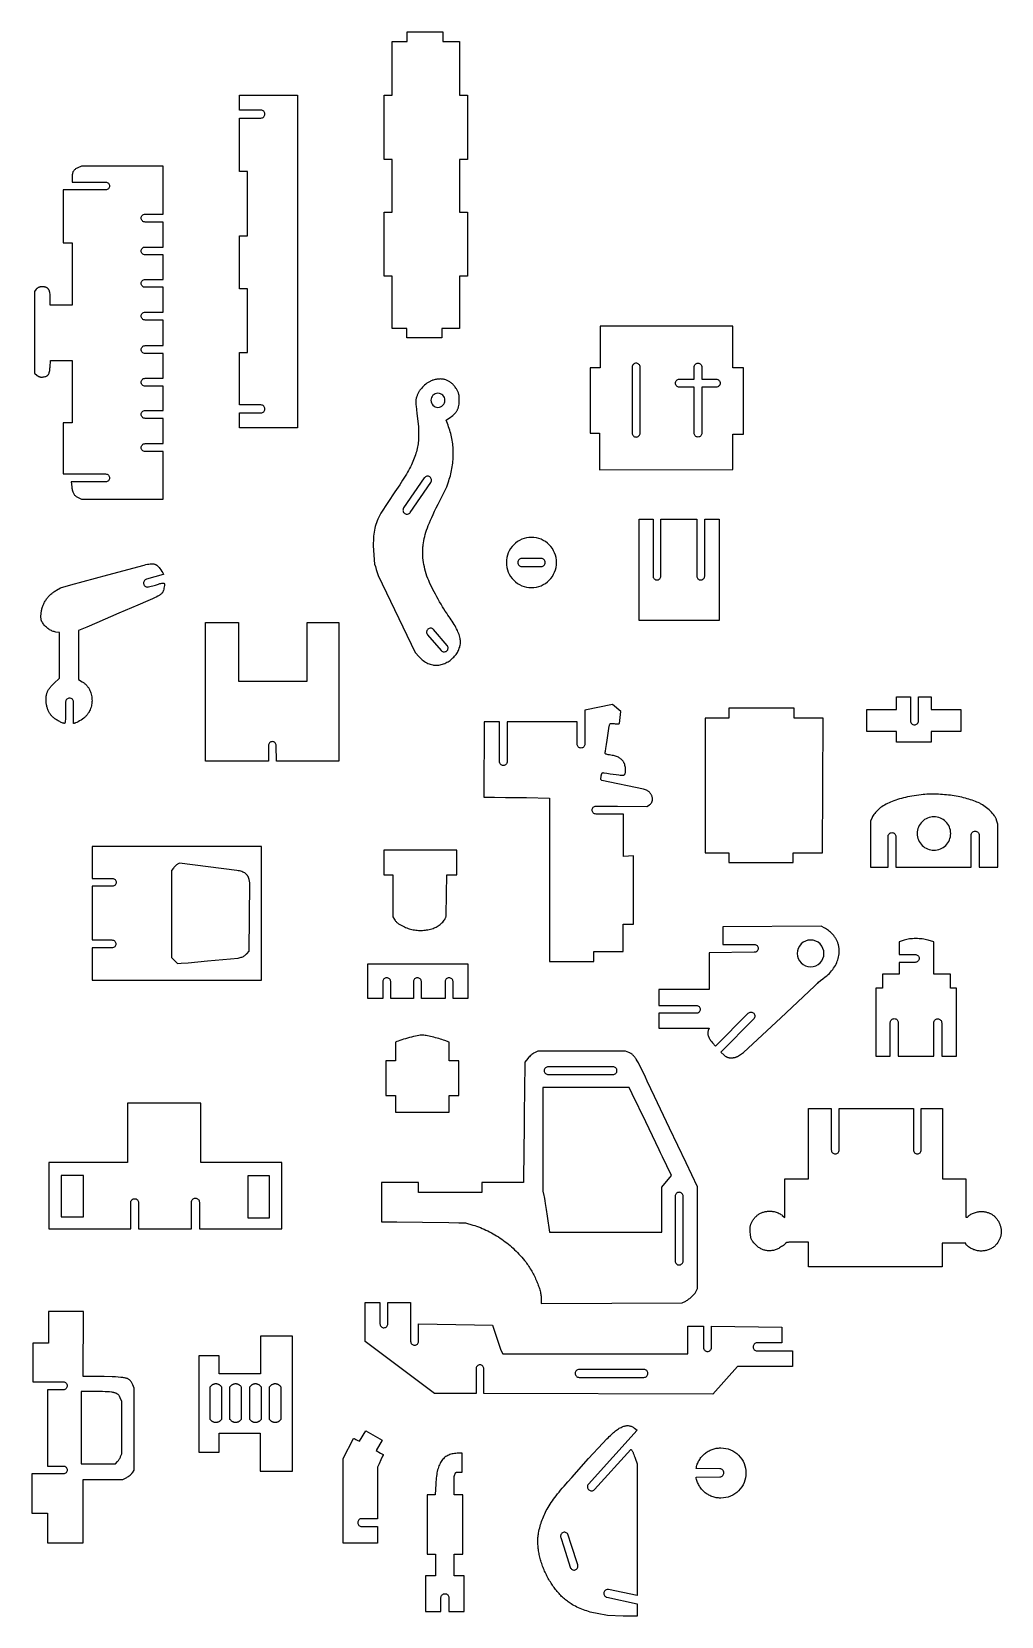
# Model space of a CAD drawing. Extents: x 0.6 to 47.7, y 5.3 to 47.
# Drawn here: x 0.96 to 15.44, y 23.35 to 47.02 of the extents above; entities that cross this region are included whole.
import ezdxf

# ---------------------------------------------------------------- set-up
doc = ezdxf.new("R2010")
doc.units = 0
doc.layers.add('LAYER_1', color=18, linetype='CONTINUOUS')

msp = doc.modelspace()

# ---------------------------------------------------------------- linework, layer by layer
at = {"layer": 'LAYER_1'}
for points in [[(6.344, 46.869), (6.568, 46.869), (6.568, 47.016), (7.1, 47.016), (7.1, 46.869), (7.336, 46.869), (7.348, 46.869), (7.348, 46.07), (7.467, 46.07), (7.467, 45.11), (7.348, 45.11), (7.348, 44.319), (7.467, 44.319), (7.467, 43.366), (7.348, 43.366), (7.348, 42.584), (7.085, 42.584), (7.085, 42.444), (6.561, 42.444), (6.561, 42.584), (6.344, 42.584), (6.344, 43.366), (6.226, 43.366), (6.226, 44.319), (6.344, 44.319), (6.344, 45.11), (6.226, 45.11), (6.226, 46.07), (6.344, 46.07)], [(9.301, 41.998), (9.301, 41.022), (9.441, 41.022), (9.441, 40.476), (11.428, 40.478), (11.428, 41.008), (11.591, 41.008), (11.591, 41.998), (11.428, 41.998), (11.428, 42.618), (9.448, 42.618), (9.448, 41.998)], [(7.021, 37.557), (7.04, 37.559), (7.058, 37.563), (7.076, 37.567), (7.094, 37.572), (7.111, 37.578), (7.128, 37.584), (7.145, 37.592), (7.161, 37.6), (7.177, 37.609), (7.193, 37.619), (7.208, 37.629), (7.222, 37.64), (7.236, 37.652), (7.25, 37.664), (7.262, 37.676), (7.275, 37.69), (7.286, 37.703), (7.297, 37.717), (7.307, 37.732), (7.317, 37.746), (7.325, 37.762), (7.333, 37.777), (7.34, 37.793), (7.346, 37.809), (7.352, 37.825), (7.356, 37.841), (7.359, 37.857), (7.362, 37.874), (7.363, 37.89), (7.363, 37.907), (7.363, 37.924), (7.361, 37.94), (7.358, 37.957), (7.354, 37.975), (7.349, 37.994), (7.342, 38.013), (7.335, 38.034), (7.326, 38.055), (7.317, 38.076), (7.306, 38.098), (7.295, 38.121), (7.283, 38.144), (7.27, 38.166), (7.256, 38.189), (7.241, 38.212), (7.226, 38.235), (7.21, 38.258), (7.194, 38.28), (7.176, 38.305), (7.157, 38.333), (7.137, 38.363), (7.116, 38.396), (7.095, 38.43), (7.074, 38.466), (7.052, 38.502), (7.031, 38.54), (7.01, 38.577), (6.989, 38.615), (6.969, 38.652), (6.951, 38.688), (6.933, 38.724), (6.917, 38.757), (6.902, 38.789), (6.889, 38.819), (6.876, 38.853), (6.863, 38.887), (6.852, 38.922), (6.841, 38.956), (6.832, 38.99), (6.824, 39.024), (6.817, 39.058), (6.811, 39.092), (6.806, 39.126), (6.803, 39.16), (6.801, 39.193), (6.799, 39.226), (6.799, 39.259), (6.8, 39.292), (6.803, 39.324), (6.804, 39.34), (6.806, 39.356), (6.81, 39.386), (6.816, 39.416), (6.822, 39.447), (6.829, 39.477), (6.837, 39.509), (6.847, 39.541), (6.858, 39.574), (6.87, 39.608), (6.883, 39.644), (6.899, 39.682), (6.916, 39.722), (6.934, 39.764), (6.955, 39.808), (6.977, 39.856), (7.001, 39.906), (7.028, 39.959), (7.158, 40.219), (7.188, 40.308), (7.196, 40.334), (7.204, 40.36), (7.212, 40.386), (7.219, 40.413), (7.225, 40.439), (7.231, 40.466), (7.236, 40.493), (7.241, 40.519), (7.245, 40.546), (7.248, 40.572), (7.251, 40.599), (7.253, 40.626), (7.255, 40.652), (7.256, 40.679), (7.256, 40.705), (7.256, 40.732), (7.256, 40.758), (7.254, 40.785), (7.253, 40.811), (7.25, 40.837), (7.247, 40.863), (7.244, 40.889), (7.24, 40.915), (7.235, 40.941), (7.23, 40.966), (7.224, 40.992), (7.218, 41.017), (7.211, 41.042), (7.203, 41.067), (7.195, 41.092), (7.186, 41.117), (7.177, 41.141), (7.149, 41.213), (7.213, 41.259), (7.231, 41.272), (7.247, 41.285), (7.262, 41.298), (7.275, 41.312), (7.288, 41.325), (7.293, 41.332), (7.298, 41.339), (7.303, 41.346), (7.308, 41.354), (7.312, 41.361), (7.317, 41.368), (7.32, 41.376), (7.324, 41.384), (7.327, 41.392), (7.33, 41.4), (7.333, 41.408), (7.335, 41.416), (7.339, 41.434), (7.342, 41.452), (7.345, 41.471), (7.346, 41.492), (7.346, 41.513), (7.346, 41.541), (7.345, 41.554), (7.345, 41.565), (7.344, 41.576), (7.342, 41.587), (7.34, 41.596), (7.338, 41.606), (7.336, 41.615), (7.332, 41.624), (7.329, 41.633), (7.325, 41.642), (7.32, 41.651), (7.314, 41.661), (7.302, 41.682), (7.294, 41.695), (7.286, 41.706), (7.278, 41.717), (7.269, 41.728), (7.261, 41.738), (7.252, 41.747), (7.243, 41.756), (7.234, 41.765), (7.225, 41.773), (7.215, 41.78), (7.206, 41.787), (7.196, 41.794), (7.186, 41.8), (7.175, 41.805), (7.165, 41.81), (7.154, 41.814), (7.143, 41.818), (7.132, 41.821), (7.121, 41.824), (7.11, 41.826), (7.098, 41.828), (7.086, 41.83), (7.074, 41.83), (7.062, 41.831), (7.049, 41.83), (7.037, 41.829), (7.024, 41.828), (7.011, 41.826), (6.998, 41.824), (6.984, 41.821), (6.971, 41.818), (6.957, 41.814), (6.947, 41.811), (6.938, 41.807), (6.928, 41.803), (6.918, 41.799), (6.909, 41.795), (6.899, 41.79), (6.89, 41.784), (6.881, 41.779), (6.871, 41.773), (6.862, 41.766), (6.844, 41.753), (6.827, 41.739), (6.81, 41.723), (6.794, 41.707), (6.779, 41.69), (6.765, 41.673), (6.758, 41.664), (6.752, 41.655), (6.746, 41.646), (6.74, 41.636), (6.735, 41.627), (6.73, 41.618), (6.725, 41.608), (6.721, 41.599), (6.717, 41.589), (6.714, 41.58), (6.707, 41.557), (6.704, 41.546), (6.701, 41.536), (6.699, 41.525), (6.698, 41.514), (6.697, 41.502), (6.697, 41.49), (6.697, 41.475), (6.698, 41.46), (6.699, 41.442), (6.701, 41.422), (6.706, 41.374), (6.713, 41.314), (6.736, 41.12), (6.738, 41.002), (6.738, 40.978), (6.737, 40.954), (6.736, 40.931), (6.735, 40.907), (6.733, 40.884), (6.73, 40.861), (6.726, 40.838), (6.722, 40.815), (6.717, 40.791), (6.712, 40.768), (6.706, 40.745), (6.699, 40.721), (6.692, 40.697), (6.683, 40.673), (6.674, 40.649), (6.664, 40.624), (6.654, 40.599), (6.642, 40.574), (6.63, 40.548), (6.616, 40.521), (6.602, 40.494), (6.587, 40.466), (6.571, 40.438), (6.555, 40.409), (6.537, 40.379), (6.518, 40.348), (6.498, 40.317), (6.477, 40.284), (6.456, 40.251), (6.433, 40.217), (6.384, 40.145), (6.176, 39.827), (6.16, 39.796), (6.145, 39.766), (6.131, 39.737), (6.119, 39.71), (6.109, 39.683), (6.099, 39.656), (6.091, 39.629), (6.084, 39.602), (6.078, 39.574), (6.073, 39.545), (6.069, 39.515), (6.066, 39.484), (6.064, 39.451), (6.062, 39.417), (6.061, 39.379), (6.061, 39.34), (6.081, 39.066), (6.092, 39.03), (6.105, 38.986), (6.121, 38.94), (6.135, 38.897), (6.688, 37.746), (6.744, 37.683), (6.759, 37.667), (6.774, 37.653), (6.79, 37.639), (6.807, 37.626), (6.824, 37.614), (6.841, 37.603), (6.859, 37.593), (6.877, 37.584), (6.895, 37.577), (6.913, 37.57), (6.931, 37.565), (6.949, 37.561), (6.958, 37.559), (6.967, 37.558), (6.976, 37.557), (6.985, 37.557), (6.994, 37.556), (7.003, 37.556), (7.012, 37.557)], [(12.332, 34.609), (12.332, 34.757), (12.768, 34.757), (12.779, 36.766), (12.347, 36.766), (12.347, 36.914), (11.372, 36.914), (11.372, 36.766), (11.017, 36.766), (11.017, 34.757), (11.372, 34.757), (11.372, 34.609)], [(6.839, 33.601), (6.857, 33.603), (6.876, 33.607), (6.896, 33.611), (6.917, 33.616), (6.936, 33.621), (6.955, 33.627), (6.972, 33.633), (6.987, 33.639), (7.002, 33.646), (7.017, 33.655), (7.032, 33.664), (7.047, 33.674), (7.061, 33.685), (7.074, 33.697), (7.087, 33.709), (7.098, 33.721), (7.109, 33.734), (7.119, 33.747), (7.128, 33.759), (7.135, 33.772), (7.141, 33.784), (7.143, 33.79), (7.146, 33.796), (7.147, 33.801), (7.148, 33.807), (7.149, 33.812), (7.149, 33.818), (7.155, 34.138), (7.161, 34.428), (7.311, 34.428), (7.311, 34.796), (6.218, 34.796), (6.218, 34.426), (6.351, 34.426), (6.351, 33.798), (6.376, 33.761), (6.389, 33.743), (6.395, 33.735), (6.402, 33.728), (6.409, 33.721), (6.415, 33.714), (6.423, 33.708), (6.431, 33.701), (6.439, 33.695), (6.448, 33.689), (6.459, 33.683), (6.47, 33.677), (6.495, 33.663), (6.526, 33.648), (6.544, 33.64), (6.562, 33.633), (6.58, 33.626), (6.598, 33.62), (6.617, 33.615), (6.636, 33.61), (6.655, 33.606), (6.675, 33.603), (6.695, 33.6), (6.715, 33.598), (6.735, 33.597), (6.755, 33.596), (6.776, 33.596), (6.797, 33.597), (6.818, 33.598)], [(4.044, 33.182), (4.09, 33.195), (4.1, 33.199), (4.111, 33.203), (4.122, 33.209), (4.133, 33.216), (4.144, 33.223), (4.154, 33.231), (4.164, 33.239), (4.172, 33.246), (4.207, 33.284), (4.216, 34.309), (4.207, 34.355), (4.204, 34.369), (4.202, 34.376), (4.2, 34.382), (4.198, 34.389), (4.195, 34.395), (4.192, 34.401), (4.189, 34.407), (4.185, 34.412), (4.181, 34.417), (4.177, 34.423), (4.173, 34.428), (4.169, 34.432), (4.164, 34.437), (4.159, 34.441), (4.153, 34.446), (4.147, 34.45), (4.141, 34.454), (4.128, 34.461), (4.114, 34.468), (4.099, 34.474), (4.083, 34.479), (4.065, 34.484), (4.046, 34.488), (4.025, 34.491), (3.168, 34.599), (3.138, 34.583), (3.132, 34.579), (3.124, 34.574), (3.116, 34.568), (3.108, 34.561), (3.1, 34.553), (3.092, 34.545), (3.085, 34.536), (3.078, 34.528), (3.047, 34.489), (3.047, 33.191), (3.137, 33.101), (3.195, 33.105), (3.299, 33.114), (3.585, 33.14)], [(7.193, 30.881), (7.193, 31.132), (7.341, 31.132), (7.341, 31.649), (7.193, 31.649), (7.193, 31.927), (7.13, 31.95), (7.109, 31.958), (7.086, 31.966), (7.063, 31.973), (7.038, 31.98), (7.014, 31.988), (6.989, 31.994), (6.964, 32.001), (6.94, 32.007), (6.917, 32.013), (6.894, 32.018), (6.873, 32.022), (6.853, 32.026), (6.834, 32.029), (6.818, 32.031), (6.803, 32.032), (6.791, 32.033), (6.778, 32.032), (6.76, 32.03), (6.74, 32.027), (6.716, 32.022), (6.69, 32.017), (6.662, 32.011), (6.633, 32.004), (6.603, 31.996), (6.573, 31.988), (6.543, 31.979), (6.514, 31.97), (6.486, 31.961), (6.459, 31.953), (6.435, 31.944), (6.414, 31.935), (6.395, 31.927), (6.395, 31.649), (6.247, 31.649), (6.247, 31.132), (6.395, 31.132), (6.395, 30.881)], [(9.622, 28.031), (10.675, 28.035), (10.727, 28.062), (10.739, 28.069), (10.751, 28.077), (10.764, 28.085), (10.775, 28.093), (10.787, 28.101), (10.798, 28.11), (10.809, 28.12), (10.82, 28.129), (10.83, 28.139), (10.84, 28.149), (10.849, 28.159), (10.857, 28.169), (10.865, 28.178), (10.872, 28.188), (10.878, 28.198), (10.883, 28.208), (10.904, 28.248), (10.904, 29.767), (10.731, 30.128), (10.484, 30.645), (10.259, 31.118), (10.151, 31.344), (10.124, 31.404), (10.099, 31.458), (10.076, 31.505), (10.055, 31.548), (10.036, 31.585), (10.019, 31.618), (10.002, 31.647), (9.987, 31.672), (9.98, 31.683), (9.973, 31.693), (9.966, 31.703), (9.959, 31.711), (9.952, 31.719), (9.945, 31.727), (9.939, 31.734), (9.932, 31.74), (9.925, 31.746), (9.919, 31.751), (9.912, 31.756), (9.905, 31.76), (9.897, 31.764), (9.89, 31.768), (9.875, 31.775), (9.827, 31.795), (8.518, 31.795), (8.466, 31.768), (8.455, 31.761), (8.443, 31.753), (8.43, 31.743), (8.417, 31.732), (8.404, 31.721), (8.392, 31.709), (8.381, 31.697), (8.371, 31.685), (8.326, 31.63), (8.324, 31.511), (8.321, 31.309), (8.313, 30.762), (8.307, 30.199), (8.305, 29.977), (8.304, 29.83), (7.683, 29.83), (7.683, 29.682), (6.738, 29.682), (6.738, 29.83), (6.624, 29.83), (6.45, 29.83), (6.282, 29.83), (6.184, 29.83), (6.185, 29.246), (6.272, 29.246), (6.415, 29.244), (6.798, 29.239), (7.188, 29.233), (7.34, 29.23), (7.439, 29.228), (7.549, 29.196), (7.576, 29.188), (7.604, 29.178), (7.632, 29.168), (7.66, 29.158), (7.688, 29.147), (7.715, 29.135), (7.742, 29.122), (7.77, 29.109), (7.797, 29.096), (7.824, 29.081), (7.85, 29.067), (7.877, 29.051), (7.903, 29.035), (7.929, 29.019), (7.955, 29.002), (7.98, 28.985), (8.005, 28.967), (8.03, 28.948), (8.055, 28.929), (8.079, 28.91), (8.103, 28.89), (8.126, 28.87), (8.149, 28.849), (8.172, 28.828), (8.194, 28.806), (8.216, 28.785), (8.237, 28.762), (8.258, 28.739), (8.279, 28.716), (8.298, 28.693), (8.318, 28.669), (8.337, 28.645), (8.349, 28.629), (8.361, 28.612), (8.372, 28.596), (8.384, 28.578), (8.395, 28.561), (8.406, 28.543), (8.417, 28.525), (8.428, 28.506), (8.438, 28.488), (8.448, 28.469), (8.458, 28.451), (8.467, 28.432), (8.477, 28.413), (8.485, 28.394), (8.494, 28.375), (8.502, 28.356), (8.51, 28.338), (8.517, 28.319), (8.524, 28.301), (8.53, 28.283), (8.536, 28.265), (8.542, 28.247), (8.547, 28.229), (8.552, 28.212), (8.556, 28.195), (8.559, 28.179), (8.562, 28.163), (8.565, 28.148), (8.567, 28.133), (8.569, 28.118), (8.569, 28.104), (8.57, 28.091), (8.57, 28.027)], [(9.533, 29.091), (10.372, 29.091), (10.372, 29.764), (10.515, 29.937), (10.443, 30.083), (10.38, 30.213), (10.352, 30.274), (10.329, 30.321), (10.129, 30.739), (9.927, 31.156), (9.883, 31.248), (8.592, 31.248), (8.592, 29.704), (8.609, 29.638), (8.613, 29.62), (8.618, 29.593), (8.624, 29.56), (8.63, 29.52), (8.645, 29.43), (8.66, 29.331), (8.694, 29.091)], [(1.735, 29.317), (1.735, 29.937), (1.403, 29.937), (1.402, 29.317)], [(4.513, 29.302), (4.513, 29.93), (4.188, 29.93), (4.188, 29.302)], [(4.853, 25.519), (4.854, 25.519), (4.854, 27.536), (4.379, 27.536), (4.379, 26.974), (3.758, 26.974), (3.758, 27.246), (3.455, 27.246), (3.455, 25.807), (3.758, 25.807), (3.758, 26.088), (4.372, 26.088), (4.371, 25.519)], [(3.625, 26.781), (3.63, 26.787), (3.635, 26.792), (3.64, 26.797), (3.645, 26.802), (3.65, 26.806), (3.656, 26.81), (3.661, 26.814), (3.667, 26.817), (3.672, 26.82), (3.678, 26.822), (3.684, 26.825), (3.69, 26.826), (3.696, 26.827), (3.702, 26.828), (3.708, 26.829), (3.714, 26.829), (3.72, 26.828), (3.726, 26.827), (3.731, 26.826), (3.737, 26.824), (3.743, 26.822), (3.748, 26.82), (3.754, 26.817), (3.759, 26.814), (3.764, 26.81), (3.769, 26.807), (3.778, 26.799), (3.787, 26.79), (3.794, 26.781), (3.794, 26.295), (3.789, 26.289), (3.784, 26.283), (3.779, 26.278), (3.774, 26.273), (3.769, 26.269), (3.764, 26.265), (3.758, 26.261), (3.753, 26.258), (3.747, 26.255), (3.742, 26.253), (3.736, 26.251), (3.73, 26.249), (3.724, 26.248), (3.718, 26.247), (3.712, 26.247), (3.705, 26.247), (3.7, 26.247), (3.694, 26.248), (3.688, 26.249), (3.682, 26.251), (3.677, 26.253), (3.671, 26.256), (3.666, 26.258), (3.661, 26.262), (3.656, 26.265), (3.651, 26.269), (3.641, 26.277), (3.633, 26.286), (3.625, 26.295)], [(3.921, 26.781), (3.926, 26.787), (3.931, 26.792), (3.936, 26.797), (3.941, 26.802), (3.946, 26.806), (3.951, 26.81), (3.957, 26.814), (3.962, 26.817), (3.968, 26.82), (3.973, 26.822), (3.979, 26.825), (3.985, 26.826), (3.991, 26.827), (3.997, 26.828), (4.003, 26.829), (4.01, 26.829), (4.015, 26.828), (4.021, 26.827), (4.027, 26.826), (4.033, 26.824), (4.038, 26.822), (4.044, 26.82), (4.049, 26.817), (4.054, 26.814), (4.059, 26.81), (4.064, 26.807), (4.074, 26.799), (4.082, 26.79), (4.09, 26.781), (4.09, 26.295), (4.085, 26.289), (4.08, 26.283), (4.075, 26.278), (4.07, 26.273), (4.065, 26.269), (4.059, 26.265), (4.054, 26.261), (4.048, 26.258), (4.043, 26.255), (4.037, 26.253), (4.031, 26.251), (4.025, 26.249), (4.019, 26.248), (4.013, 26.247), (4.007, 26.247), (4.001, 26.247), (3.995, 26.247), (3.989, 26.248), (3.984, 26.249), (3.978, 26.251), (3.972, 26.253), (3.967, 26.256), (3.961, 26.258), (3.956, 26.262), (3.951, 26.265), (3.946, 26.269), (3.937, 26.277), (3.928, 26.286), (3.921, 26.295)], [(4.216, 26.781), (4.221, 26.787), (4.226, 26.792), (4.231, 26.797), (4.236, 26.802), (4.241, 26.806), (4.247, 26.81), (4.252, 26.814), (4.258, 26.817), (4.263, 26.82), (4.269, 26.822), (4.275, 26.825), (4.281, 26.826), (4.287, 26.827), (4.293, 26.828), (4.299, 26.829), (4.305, 26.829), (4.311, 26.828), (4.317, 26.827), (4.322, 26.826), (4.328, 26.824), (4.334, 26.822), (4.339, 26.82), (4.345, 26.817), (4.35, 26.814), (4.355, 26.81), (4.36, 26.807), (4.369, 26.799), (4.378, 26.79), (4.385, 26.781), (4.385, 26.295), (4.38, 26.289), (4.375, 26.283), (4.37, 26.278), (4.365, 26.273), (4.36, 26.269), (4.355, 26.265), (4.349, 26.261), (4.344, 26.258), (4.338, 26.255), (4.333, 26.253), (4.327, 26.251), (4.321, 26.249), (4.315, 26.248), (4.309, 26.247), (4.303, 26.247), (4.296, 26.247), (4.291, 26.247), (4.285, 26.248), (4.279, 26.249), (4.273, 26.251), (4.268, 26.253), (4.262, 26.256), (4.257, 26.258), (4.252, 26.262), (4.247, 26.265), (4.242, 26.269), (4.232, 26.277), (4.224, 26.286), (4.216, 26.295)], [(4.512, 26.781), (4.517, 26.787), (4.522, 26.792), (4.527, 26.797), (4.532, 26.802), (4.537, 26.806), (4.542, 26.81), (4.548, 26.814), (4.553, 26.817), (4.559, 26.82), (4.564, 26.822), (4.57, 26.825), (4.576, 26.826), (4.582, 26.827), (4.588, 26.828), (4.594, 26.829), (4.601, 26.829), (4.606, 26.828), (4.612, 26.827), (4.618, 26.826), (4.624, 26.824), (4.629, 26.822), (4.635, 26.82), (4.64, 26.817), (4.645, 26.814), (4.65, 26.81), (4.655, 26.807), (4.665, 26.799), (4.673, 26.79), (4.681, 26.781), (4.681, 26.295), (4.676, 26.289), (4.671, 26.283), (4.666, 26.278), (4.661, 26.273), (4.656, 26.269), (4.65, 26.265), (4.645, 26.261), (4.639, 26.258), (4.634, 26.255), (4.628, 26.253), (4.622, 26.251), (4.616, 26.249), (4.61, 26.248), (4.604, 26.247), (4.598, 26.247), (4.592, 26.247), (4.586, 26.247), (4.58, 26.248), (4.575, 26.249), (4.569, 26.251), (4.563, 26.253), (4.558, 26.256), (4.552, 26.258), (4.547, 26.262), (4.542, 26.265), (4.537, 26.269), (4.528, 26.277), (4.519, 26.286), (4.512, 26.295)], [(1.955, 25.631), (2.211, 25.631), (2.243, 25.665), (2.249, 25.672), (2.256, 25.681), (2.263, 25.69), (2.269, 25.7), (2.275, 25.711), (2.281, 25.721), (2.286, 25.73), (2.289, 25.739), (2.305, 25.781), (2.305, 26.563), (2.284, 26.615), (2.277, 26.629), (2.273, 26.636), (2.27, 26.642), (2.266, 26.648), (2.261, 26.654), (2.257, 26.659), (2.252, 26.664), (2.246, 26.669), (2.24, 26.673), (2.234, 26.677), (2.227, 26.681), (2.22, 26.684), (2.212, 26.687), (2.204, 26.69), (2.194, 26.693), (2.185, 26.695), (2.174, 26.697), (2.163, 26.699), (2.15, 26.701), (2.124, 26.704), (2.093, 26.706), (2.059, 26.708), (2.02, 26.709), (1.977, 26.71), (1.929, 26.71), (1.699, 26.71), (1.699, 25.631)]]:
    msp.add_lwpolyline(points, close=True, dxfattribs=at)
for points in [[(4.064, 46.067), (4.928, 46.067), (4.928, 41.102), (4.064, 41.102), (4.064, 41.324), (4.384, 41.324, 0.414214), (4.443, 41.383, 0.414214), (4.384, 41.442), (4.064, 41.442), (4.064, 42.225), (4.182, 42.225), (4.182, 43.178), (4.064, 43.178), (4.064, 43.969), (4.182, 43.969), (4.182, 44.929), (4.064, 44.929), (4.064, 45.727), (4.384, 45.727, 0.414214), (4.443, 45.786, 0.414214), (4.384, 45.845), (4.064, 45.845)], [(1.564, 44.771), (2.064, 44.771, -0.414214), (2.123, 44.712, -0.414214), (2.064, 44.653), (1.431, 44.653), (1.431, 43.864), (1.564, 43.864), (1.564, 42.933), (1.239, 42.933), (1.239, 43.035), (1.238, 43.058), (1.237, 43.08), (1.235, 43.099), (1.233, 43.117), (1.231, 43.125), (1.229, 43.133), (1.227, 43.14), (1.225, 43.147), (1.223, 43.153), (1.22, 43.159), (1.217, 43.164), (1.213, 43.169), (1.21, 43.174), (1.206, 43.179), (1.202, 43.183), (1.198, 43.186), (1.193, 43.19), (1.188, 43.192), (1.183, 43.195), (1.177, 43.197), (1.171, 43.199), (1.165, 43.201), (1.158, 43.203), (1.151, 43.204), (1.137, 43.205), (1.12, 43.206), (1.104, 43.205), (1.089, 43.204), (1.083, 43.203), (1.077, 43.202), (1.071, 43.2), (1.065, 43.198), (1.06, 43.196), (1.055, 43.194), (1.051, 43.191), (1.046, 43.188), (1.042, 43.184), (1.038, 43.18), (1.03, 43.171), (1.002, 43.137), (1.002, 41.916), (1.043, 41.884), (1.054, 41.876), (1.065, 41.869), (1.07, 41.866), (1.075, 41.864), (1.08, 41.862), (1.086, 41.861), (1.091, 41.859), (1.096, 41.858), (1.102, 41.858), (1.108, 41.858), (1.12, 41.858), (1.134, 41.86), (1.148, 41.863), (1.16, 41.865), (1.171, 41.869), (1.181, 41.873), (1.185, 41.876), (1.19, 41.878), (1.194, 41.881), (1.198, 41.884), (1.201, 41.887), (1.205, 41.891), (1.208, 41.894), (1.211, 41.898), (1.213, 41.903), (1.216, 41.907), (1.221, 41.917), (1.224, 41.929), (1.228, 41.942), (1.23, 41.956), (1.233, 41.972), (1.234, 41.99), (1.236, 42.009), (1.242, 42.106), (1.564, 42.106), (1.564, 41.175), (1.431, 41.175), (1.431, 40.412), (2.064, 40.412, -0.414214), (2.123, 40.353, -0.414214), (2.064, 40.294), (1.55, 40.294), (1.558, 40.218), (1.561, 40.202), (1.563, 40.187), (1.566, 40.173), (1.57, 40.16), (1.574, 40.147), (1.579, 40.136), (1.584, 40.125), (1.589, 40.115), (1.596, 40.106), (1.602, 40.097), (1.61, 40.089), (1.618, 40.082), (1.627, 40.075), (1.636, 40.069), (1.646, 40.064), (1.657, 40.059), (1.704, 40.038), (2.924, 40.037), (2.924, 40.747), (2.655, 40.747, -0.414214), (2.596, 40.806, -0.414214), (2.655, 40.865), (2.924, 40.865), (2.924, 41.242), (2.655, 41.242, -0.414214), (2.596, 41.301, -0.414214), (2.655, 41.36), (2.924, 41.36), (2.924, 41.723), (2.655, 41.723, -0.414214), (2.596, 41.782, -0.414214), (2.655, 41.841), (2.924, 41.841), (2.924, 42.211), (2.655, 42.211, -0.414214), (2.596, 42.27, -0.414214), (2.655, 42.329), (2.924, 42.329), (2.924, 42.711), (2.655, 42.711, -0.414214), (2.596, 42.77, -0.414214), (2.655, 42.83), (2.924, 42.83), (2.924, 43.199), (2.655, 43.199, -0.414214), (2.596, 43.258, -0.414214), (2.655, 43.317), (2.924, 43.317), (2.924, 43.683), (2.655, 43.683, -0.414214), (2.596, 43.742, -0.414214), (2.655, 43.801), (2.924, 43.801), (2.924, 44.174), (2.655, 44.174, -0.414214), (2.596, 44.233, -0.414214), (2.655, 44.292), (2.924, 44.292), (2.924, 45.01), (1.704, 45.009), (1.65, 44.984), (1.638, 44.979), (1.627, 44.973), (1.617, 44.967), (1.609, 44.96), (1.601, 44.954), (1.594, 44.947), (1.588, 44.939), (1.582, 44.931), (1.577, 44.922), (1.574, 44.913), (1.57, 44.903), (1.568, 44.892), (1.566, 44.88), (1.565, 44.868), (1.564, 44.854), (1.564, 44.84)], [(9.927, 41.315), (9.927, 41.023, 0.414214), (9.986, 40.964, 0.414214), (10.045, 41.023), (10.045, 41.323), (10.045, 42.007, 0.414214), (9.986, 42.066, 0.414214), (9.927, 42.007)], [(10.851, 41.709), (10.631, 41.709, -0.414214), (10.572, 41.768, -0.414214), (10.631, 41.827), (10.851, 41.827), (10.851, 42.007, -0.414214), (10.91, 42.066, -0.414214), (10.969, 42.007), (10.969, 41.827), (11.181, 41.827, -0.414214), (11.24, 41.768, -0.414214), (11.181, 41.709), (10.969, 41.709), (10.969, 41.323), (10.969, 41.023, -0.414214), (10.91, 40.964, -0.414214), (10.851, 41.023), (10.851, 41.315)], [(7.027, 41.617, 0.414214), (6.922, 41.512, 0.414214), (7.027, 41.407, 0.414214), (7.132, 41.512, 0.414214)], [(6.514, 39.904, 0.414214), (6.53, 39.822, 0.414214), (6.612, 39.838), (6.92, 40.286, 0.414214), (6.905, 40.368, 0.414214), (6.823, 40.352)], [(10.238, 39.738), (10.238, 38.888, 0.414214), (10.297, 38.829, 0.414214), (10.356, 38.888), (10.356, 39.738), (10.892, 39.738), (10.892, 38.888, 0.414214), (10.951, 38.829, 0.414214), (11.01, 38.888), (11.01, 39.738), (11.228, 39.738), (11.228, 38.223), (10.031, 38.223), (10.032, 39.738)], [(8.423, 39.465, 0.414214), (8.048, 39.09, 0.414214), (8.423, 38.715, 0.414214), (8.798, 39.09, 0.414214)], [(2.798, 38.876), (2.674, 38.84, 0.414214), (2.633, 38.767, 0.414214), (2.706, 38.726), (2.808, 38.754), (2.854, 38.768), (2.873, 38.774), (2.889, 38.778), (2.903, 38.781), (2.914, 38.783), (2.923, 38.783), (2.927, 38.783), (2.93, 38.782), (2.933, 38.782), (2.936, 38.78), (2.938, 38.779), (2.939, 38.777), (2.941, 38.775), (2.942, 38.772), (2.942, 38.769), (2.943, 38.766), (2.943, 38.758), (2.942, 38.749), (2.939, 38.725), (2.935, 38.707), (2.932, 38.69), (2.928, 38.674), (2.926, 38.667), (2.924, 38.661), (2.921, 38.654), (2.918, 38.648), (2.914, 38.643), (2.911, 38.637), (2.906, 38.631), (2.902, 38.626), (2.897, 38.621), (2.891, 38.616), (2.884, 38.611), (2.878, 38.606), (2.87, 38.601), (2.862, 38.595), (2.843, 38.585), (2.821, 38.574), (2.795, 38.562), (2.765, 38.549), (2.693, 38.518), (2.546, 38.455), (2.26, 38.331), (1.932, 38.189), (1.783, 38.125), (1.659, 38.073), (1.66, 37.345), (1.716, 37.31), (1.725, 37.304), (1.733, 37.299), (1.741, 37.293), (1.749, 37.287), (1.756, 37.28), (1.763, 37.273), (1.77, 37.267), (1.777, 37.259), (1.784, 37.252), (1.79, 37.245), (1.796, 37.237), (1.801, 37.229), (1.807, 37.221), (1.812, 37.213), (1.822, 37.196), (1.83, 37.179), (1.838, 37.161), (1.844, 37.142), (1.85, 37.123), (1.854, 37.104), (1.858, 37.085), (1.86, 37.066), (1.861, 37.046), (1.862, 37.026), (1.861, 37.007), (1.859, 36.987), (1.856, 36.967), (1.852, 36.948), (1.847, 36.929), (1.841, 36.91), (1.834, 36.892), (1.826, 36.874), (1.821, 36.865), (1.817, 36.857), (1.812, 36.848), (1.806, 36.84), (1.801, 36.832), (1.795, 36.824), (1.789, 36.816), (1.782, 36.808), (1.776, 36.801), (1.769, 36.794), (1.762, 36.787), (1.754, 36.78), (1.747, 36.773), (1.739, 36.767), (1.719, 36.752), (1.698, 36.738), (1.676, 36.725), (1.654, 36.713), (1.634, 36.702), (1.616, 36.694), (1.609, 36.691), (1.602, 36.689), (1.596, 36.688), (1.592, 36.687), (1.585, 36.687), (1.585, 36.855), (1.585, 37.007, 0.414214), (1.526, 37.066, 0.414214), (1.467, 37.007), (1.467, 36.855), (1.467, 36.812), (1.466, 36.776), (1.465, 36.747), (1.463, 36.724), (1.462, 36.715), (1.46, 36.708), (1.459, 36.701), (1.457, 36.696), (1.455, 36.692), (1.453, 36.69), (1.451, 36.688), (1.448, 36.688), (1.442, 36.689), (1.434, 36.69), (1.425, 36.693), (1.415, 36.697), (1.403, 36.702), (1.392, 36.708), (1.379, 36.714), (1.366, 36.721), (1.354, 36.728), (1.341, 36.735), (1.329, 36.743), (1.317, 36.75), (1.305, 36.758), (1.295, 36.765), (1.286, 36.773), (1.278, 36.78), (1.27, 36.787), (1.263, 36.795), (1.255, 36.804), (1.248, 36.812), (1.242, 36.821), (1.235, 36.831), (1.229, 36.841), (1.223, 36.851), (1.218, 36.861), (1.213, 36.871), (1.208, 36.882), (1.203, 36.893), (1.199, 36.904), (1.195, 36.916), (1.191, 36.927), (1.188, 36.939), (1.185, 36.951), (1.183, 36.963), (1.18, 36.975), (1.179, 36.987), (1.177, 36.999), (1.176, 37.011), (1.175, 37.023), (1.175, 37.036), (1.175, 37.048), (1.175, 37.06), (1.176, 37.072), (1.177, 37.084), (1.179, 37.096), (1.181, 37.107), (1.183, 37.119), (1.186, 37.13), (1.188, 37.14), (1.191, 37.149), (1.195, 37.157), (1.199, 37.166), (1.203, 37.175), (1.207, 37.183), (1.213, 37.192), (1.219, 37.201), (1.225, 37.21), (1.232, 37.219), (1.24, 37.228), (1.248, 37.238), (1.268, 37.258), (1.291, 37.281), (1.378, 37.365), (1.378, 38.043), (1.322, 38.052), (1.308, 38.054), (1.295, 38.058), (1.281, 38.062), (1.268, 38.067), (1.255, 38.073), (1.242, 38.08), (1.229, 38.087), (1.216, 38.095), (1.204, 38.104), (1.192, 38.113), (1.18, 38.123), (1.169, 38.133), (1.158, 38.144), (1.148, 38.156), (1.139, 38.168), (1.13, 38.18), (1.12, 38.195), (1.116, 38.202), (1.112, 38.209), (1.109, 38.216), (1.106, 38.223), (1.104, 38.231), (1.102, 38.238), (1.101, 38.246), (1.1, 38.254), (1.099, 38.263), (1.099, 38.273), (1.099, 38.294), (1.1, 38.32), (1.102, 38.334), (1.103, 38.347), (1.105, 38.36), (1.107, 38.374), (1.11, 38.387), (1.113, 38.4), (1.117, 38.413), (1.121, 38.426), (1.125, 38.438), (1.13, 38.451), (1.135, 38.463), (1.141, 38.475), (1.147, 38.487), (1.154, 38.499), (1.16, 38.511), (1.167, 38.523), (1.175, 38.534), (1.183, 38.545), (1.191, 38.556), (1.2, 38.567), (1.209, 38.577), (1.218, 38.588), (1.228, 38.598), (1.238, 38.607), (1.248, 38.617), (1.259, 38.626), (1.27, 38.635), (1.281, 38.644), (1.293, 38.653), (1.305, 38.661), (1.317, 38.669), (1.329, 38.676), (1.391, 38.713), (1.544, 38.755), (2.099, 38.905), (2.64, 39.051), (2.666, 39.058), (2.689, 39.063), (2.71, 39.067), (2.73, 39.07), (2.739, 39.071), (2.747, 39.071), (2.756, 39.071), (2.764, 39.071), (2.771, 39.071), (2.779, 39.07), (2.786, 39.068), (2.792, 39.067), (2.799, 39.065), (2.805, 39.062), (2.812, 39.059), (2.818, 39.056), (2.824, 39.052), (2.829, 39.048), (2.835, 39.044), (2.841, 39.039), (2.846, 39.033), (2.852, 39.027), (2.864, 39.014), (2.875, 38.999), (2.887, 38.981), (2.905, 38.956), (2.918, 38.934), (2.923, 38.926), (2.926, 38.919), (2.927, 38.914), (2.928, 38.913), (2.927, 38.912), (2.922, 38.909)], [(8.368, 39.149), (8.277, 39.149, 0.414214), (8.218, 39.09, 0.414214), (8.277, 39.031), (8.37, 39.031), (8.57, 39.031, 0.414214), (8.629, 39.09, 0.414214), (8.57, 39.149)], [(4.495, 36.124), (3.557, 36.124), (3.557, 38.192), (4.05, 38.192), (4.05, 37.32), (5.072, 37.32), (5.072, 38.192), (5.547, 38.192), (5.547, 36.124), (4.614, 36.124), (4.613, 36.356, 0.414214), (4.554, 36.415, 0.414214), (4.495, 36.356)], [(6.961, 38.089, 0.414214), (6.877, 38.095, 0.414214), (6.871, 38.012), (7.075, 37.776, 0.414214), (7.158, 37.77, 0.414214), (7.165, 37.853)], [(9.707, 35.453), (10.147, 35.447), (10.187, 35.473), (10.193, 35.478), (10.199, 35.483), (10.205, 35.489), (10.21, 35.495), (10.214, 35.501), (10.218, 35.508), (10.221, 35.515), (10.224, 35.522), (10.226, 35.529), (10.228, 35.537), (10.229, 35.545), (10.23, 35.553), (10.23, 35.561), (10.229, 35.569), (10.228, 35.577), (10.227, 35.585), (10.225, 35.593), (10.222, 35.601), (10.219, 35.609), (10.216, 35.617), (10.212, 35.624), (10.208, 35.632), (10.203, 35.639), (10.198, 35.646), (10.192, 35.653), (10.186, 35.659), (10.179, 35.665), (10.172, 35.671), (10.165, 35.676), (10.157, 35.681), (10.149, 35.686), (10.141, 35.689), (10.097, 35.707), (9.473, 35.833), (9.464, 35.843), (9.463, 35.844), (9.462, 35.845), (9.461, 35.85), (9.461, 35.857), (9.46, 35.864), (9.461, 35.873), (9.462, 35.883), (9.463, 35.893), (9.465, 35.904), (9.468, 35.919), (9.471, 35.931), (9.473, 35.936), (9.475, 35.94), (9.477, 35.943), (9.479, 35.946), (9.481, 35.948), (9.484, 35.95), (9.487, 35.951), (9.49, 35.951), (9.494, 35.952), (9.498, 35.951), (9.507, 35.95), (9.551, 35.942), (9.598, 35.934), (9.645, 35.927), (9.69, 35.922), (9.73, 35.918), (9.748, 35.916), (9.764, 35.915), (9.778, 35.915), (9.79, 35.915), (9.798, 35.916), (9.801, 35.916), (9.804, 35.917), (9.807, 35.918), (9.81, 35.921), (9.813, 35.923), (9.815, 35.927), (9.818, 35.93), (9.82, 35.935), (9.822, 35.939), (9.823, 35.945), (9.826, 35.956), (9.828, 35.969), (9.829, 35.982), (9.829, 35.997), (9.828, 36.012), (9.826, 36.027), (9.823, 36.043), (9.819, 36.058), (9.815, 36.073), (9.81, 36.088), (9.804, 36.101), (9.8, 36.108), (9.797, 36.114), (9.79, 36.124), (9.782, 36.134), (9.774, 36.143), (9.765, 36.152), (9.755, 36.16), (9.744, 36.168), (9.733, 36.175), (9.721, 36.181), (9.708, 36.187), (9.694, 36.193), (9.679, 36.198), (9.663, 36.202), (9.646, 36.207), (9.629, 36.21), (9.61, 36.214), (9.59, 36.217), (9.57, 36.219), (9.555, 36.222), (9.542, 36.226), (9.537, 36.227), (9.533, 36.229), (9.53, 36.231), (9.527, 36.233), (9.525, 36.236), (9.524, 36.238), (9.523, 36.241), (9.522, 36.244), (9.523, 36.247), (9.524, 36.25), (9.525, 36.258), (9.528, 36.272), (9.535, 36.315), (9.544, 36.372), (9.554, 36.437), (9.585, 36.646), (9.587, 36.657), (9.59, 36.667), (9.593, 36.675), (9.594, 36.678), (9.596, 36.681), (9.598, 36.683), (9.6, 36.685), (9.603, 36.686), (9.605, 36.687), (9.608, 36.688), (9.611, 36.688), (9.614, 36.688), (9.618, 36.687), (9.626, 36.686), (9.639, 36.685), (9.656, 36.684), (9.674, 36.683), (9.693, 36.683), (9.711, 36.683), (9.726, 36.683), (9.733, 36.684), (9.738, 36.685), (9.758, 36.863), (9.632, 36.971), (9.222, 36.883), (9.222, 36.379, -0.414214), (9.163, 36.32, -0.414214), (9.104, 36.379), (9.104, 36.71), (8.062, 36.71), (8.062, 36.118, -0.414214), (8.003, 36.059, -0.414214), (7.944, 36.118), (7.944, 36.71), (7.718, 36.71), (7.714, 35.587), (7.872, 35.585), (8.036, 35.583), (8.348, 35.579), (8.69, 35.572), (8.69, 33.134), (9.023, 33.134), (9.355, 33.134), (9.355, 33.282), (9.791, 33.282), (9.791, 33.689), (9.946, 33.689), (9.946, 34.708), (9.798, 34.698), (9.798, 35.33), (9.387, 35.334, -0.414214), (9.328, 35.394, -0.414214), (9.387, 35.453)], [(14.836, 36.568), (14.393, 36.568), (14.393, 36.405), (13.876, 36.405), (13.876, 36.568), (13.433, 36.568), (13.433, 36.893), (13.876, 36.893), (13.876, 37.085), (14.083, 37.085), (14.083, 36.725, 0.414214), (14.142, 36.666, 0.414214), (14.201, 36.725), (14.201, 37.085), (14.393, 37.085), (14.393, 36.893), (14.836, 36.893)], [(13.484, 34.542), (13.747, 34.542), (13.747, 34.997, -0.414214), (13.806, 35.056, -0.414214), (13.865, 34.997), (13.865, 34.542), (14.989, 34.542), (14.989, 35.019, -0.414214), (15.048, 35.078, -0.414214), (15.107, 35.019), (15.107, 34.542), (15.387, 34.542), (15.387, 35.181), (15.369, 35.242), (15.367, 35.25), (15.364, 35.258), (15.36, 35.266), (15.356, 35.274), (15.352, 35.282), (15.347, 35.291), (15.341, 35.299), (15.335, 35.308), (15.323, 35.325), (15.308, 35.343), (15.292, 35.36), (15.276, 35.378), (15.258, 35.395), (15.239, 35.411), (15.219, 35.427), (15.199, 35.443), (15.179, 35.457), (15.158, 35.471), (15.137, 35.483), (15.127, 35.488), (15.116, 35.494), (15.095, 35.504), (15.073, 35.513), (15.051, 35.522), (15.027, 35.531), (15.003, 35.54), (14.979, 35.548), (14.954, 35.556), (14.928, 35.563), (14.902, 35.57), (14.875, 35.577), (14.848, 35.584), (14.82, 35.59), (14.793, 35.595), (14.764, 35.6), (14.736, 35.605), (14.707, 35.61), (14.678, 35.614), (14.649, 35.617), (14.62, 35.621), (14.59, 35.623), (14.561, 35.626), (14.531, 35.628), (14.502, 35.629), (14.472, 35.63), (14.443, 35.631), (14.413, 35.631), (14.384, 35.631), (14.355, 35.63), (14.327, 35.629), (14.298, 35.627), (14.27, 35.625), (14.242, 35.622), (14.207, 35.618), (14.172, 35.613), (14.137, 35.608), (14.104, 35.603), (14.071, 35.597), (14.039, 35.59), (14.007, 35.583), (13.977, 35.576), (13.947, 35.568), (13.918, 35.56), (13.89, 35.551), (13.863, 35.542), (13.836, 35.533), (13.811, 35.523), (13.786, 35.513), (13.762, 35.502), (13.739, 35.491), (13.717, 35.479), (13.695, 35.467), (13.675, 35.455), (13.656, 35.443), (13.637, 35.43), (13.62, 35.416), (13.603, 35.403), (13.588, 35.389), (13.573, 35.374), (13.56, 35.359), (13.548, 35.344), (13.536, 35.329), (13.526, 35.313), (13.516, 35.297), (13.508, 35.281), (13.484, 35.229)], [(14.433, 35.293, 0.414214), (14.183, 35.043, 0.414214), (14.433, 34.793, 0.414214), (14.683, 35.043, 0.414214)], [(1.865, 32.853), (4.392, 32.853), (4.392, 34.851), (1.865, 34.851), (1.865, 34.373), (2.165, 34.373, -0.414214), (2.224, 34.314, -0.414214), (2.165, 34.255), (1.865, 34.255), (1.865, 33.453), (2.158, 33.453, -0.414214), (2.217, 33.394, -0.414214), (2.158, 33.335), (1.865, 33.335)], [(11.173, 31.87), (11.66, 32.358, -0.414214), (11.743, 32.358, -0.414214), (11.743, 32.274), (11.251, 31.777), (11.299, 31.734), (11.311, 31.723), (11.317, 31.719), (11.324, 31.715), (11.33, 31.711), (11.336, 31.708), (11.342, 31.705), (11.348, 31.702), (11.355, 31.7), (11.361, 31.698), (11.368, 31.697), (11.375, 31.695), (11.383, 31.694), (11.391, 31.694), (11.408, 31.693), (11.425, 31.694), (11.433, 31.695), (11.441, 31.696), (11.448, 31.697), (11.456, 31.698), (11.464, 31.7), (11.471, 31.703), (11.478, 31.705), (11.486, 31.708), (11.493, 31.711), (11.5, 31.715), (11.515, 31.723), (11.53, 31.732), (11.588, 31.771), (12.149, 32.291), (12.651, 32.764), (12.689, 32.801), (12.698, 32.81), (12.71, 32.821), (12.74, 32.846), (12.775, 32.875), (12.81, 32.903), (12.832, 32.92), (12.852, 32.937), (12.871, 32.955), (12.888, 32.974), (12.905, 32.993), (12.921, 33.012), (12.935, 33.032), (12.948, 33.052), (12.961, 33.073), (12.972, 33.094), (12.982, 33.115), (12.99, 33.136), (12.998, 33.158), (13.004, 33.179), (13.01, 33.201), (13.014, 33.223), (13.016, 33.244), (13.018, 33.266), (13.019, 33.277), (13.019, 33.288), (13.018, 33.299), (13.018, 33.309), (13.017, 33.32), (13.016, 33.331), (13.015, 33.341), (13.013, 33.352), (13.011, 33.362), (13.008, 33.373), (13.006, 33.383), (13.003, 33.394), (13, 33.404), (12.996, 33.414), (12.992, 33.424), (12.988, 33.434), (12.983, 33.444), (12.979, 33.454), (12.973, 33.463), (12.968, 33.473), (12.962, 33.482), (12.956, 33.492), (12.95, 33.501), (12.943, 33.51), (12.936, 33.519), (12.929, 33.528), (12.921, 33.537), (12.913, 33.545), (12.901, 33.557), (12.887, 33.569), (12.873, 33.582), (12.858, 33.594), (12.843, 33.605), (12.829, 33.615), (12.815, 33.623), (12.803, 33.63), (12.748, 33.659), (11.282, 33.651), (11.282, 33.387), (11.75, 33.387, -0.414214), (11.809, 33.328, -0.414214), (11.75, 33.269), (11.078, 33.259), (11.078, 32.713), (10.326, 32.713), (10.326, 32.476), (10.885, 32.476, -0.414214), (10.944, 32.417, -0.414214), (10.885, 32.358), (10.326, 32.358), (10.326, 32.137), (11.077, 32.137), (11.063, 32.101), (11.06, 32.091), (11.058, 32.081), (11.057, 32.07), (11.057, 32.059), (11.058, 32.048), (11.059, 32.036), (11.062, 32.025), (11.066, 32.013), (11.07, 32.001), (11.076, 31.989), (11.082, 31.977), (11.089, 31.965), (11.097, 31.953), (11.105, 31.942), (11.115, 31.93), (11.125, 31.919)], [(12.591, 33.452, 0.414214), (12.391, 33.252, 0.414214), (12.591, 33.052, 0.414214), (12.791, 33.252, 0.414214)], [(13.914, 32.943), (13.663, 32.943), (13.663, 32.736), (13.567, 32.736), (13.567, 31.717), (13.781, 31.717), (13.781, 32.219, -0.414214), (13.84, 32.279, -0.414214), (13.899, 32.219), (13.899, 31.717), (14.431, 31.717), (14.431, 32.216, -0.414214), (14.49, 32.275, -0.414214), (14.549, 32.216), (14.549, 31.717), (14.771, 31.717), (14.771, 32.736), (14.682, 32.736), (14.682, 32.943), (14.431, 32.943), (14.431, 33.427), (14.345, 33.451), (14.324, 33.456), (14.302, 33.461), (14.28, 33.465), (14.257, 33.468), (14.233, 33.471), (14.21, 33.472), (14.186, 33.474), (14.162, 33.474), (14.139, 33.473), (14.115, 33.472), (14.093, 33.471), (14.07, 33.468), (14.049, 33.465), (14.028, 33.461), (14.008, 33.456), (13.99, 33.45), (13.914, 33.426), (13.914, 33.237), (14.152, 33.237, -0.414214), (14.211, 33.178, -0.414214), (14.152, 33.119), (13.914, 33.119)], [(6.203, 32.58), (5.982, 32.58), (5.982, 33.097), (7.474, 33.097), (7.474, 32.58), (7.252, 32.58), (7.252, 32.831, 0.414214), (7.193, 32.89, 0.414214), (7.134, 32.831), (7.134, 32.58), (6.779, 32.58), (6.779, 32.831, 0.414214), (6.72, 32.89, 0.414214), (6.661, 32.831), (6.661, 32.58), (6.321, 32.58), (6.321, 32.831, 0.414214), (6.262, 32.89, 0.414214), (6.203, 32.831)], [(8.673, 31.561, 0.414214), (8.614, 31.502, 0.414214), (8.673, 31.443), (9.641, 31.443, 0.414214), (9.7, 31.502, 0.414214), (9.641, 31.561)], [(1.218, 29.14), (2.439, 29.14), (2.439, 29.531, -0.414214), (2.498, 29.59, -0.414214), (2.557, 29.531), (2.557, 29.14), (3.346, 29.14), (3.346, 29.538, -0.414214), (3.405, 29.597, -0.414214), (3.464, 29.538), (3.464, 29.14), (4.697, 29.14), (4.697, 30.13), (3.486, 30.13), (3.486, 31.016), (2.393, 31.016), (2.393, 30.13), (1.218, 30.13)], [(12.9, 30.937), (12.9, 30.319, 0.414214), (12.959, 30.26, 0.414214), (13.018, 30.319), (13.018, 30.937), (14.126, 30.937), (14.126, 30.319, 0.414214), (14.185, 30.26, 0.414214), (14.244, 30.319), (14.244, 30.937), (14.562, 30.937), (14.562, 29.888), (14.907, 29.888), (14.907, 29.312), (14.922, 29.312), (14.925, 29.312), (14.928, 29.313), (14.932, 29.315), (14.935, 29.317), (14.939, 29.319), (14.942, 29.322), (14.945, 29.325), (14.947, 29.328), (14.949, 29.331), (14.951, 29.334), (14.957, 29.339), (14.966, 29.345), (14.975, 29.351), (14.986, 29.357), (14.998, 29.363), (15.011, 29.369), (15.025, 29.375), (15.039, 29.38), (15.054, 29.385), (15.068, 29.389), (15.082, 29.393), (15.096, 29.396), (15.109, 29.398), (15.121, 29.4), (15.132, 29.4), (15.144, 29.4), (15.155, 29.4), (15.166, 29.399), (15.177, 29.398), (15.188, 29.396), (15.199, 29.394), (15.209, 29.392), (15.22, 29.389), (15.23, 29.386), (15.24, 29.383), (15.25, 29.379), (15.26, 29.376), (15.269, 29.371), (15.278, 29.367), (15.287, 29.362), (15.296, 29.357), (15.305, 29.351), (15.313, 29.345), (15.322, 29.339), (15.33, 29.332), (15.337, 29.326), (15.345, 29.319), (15.352, 29.311), (15.359, 29.304), (15.366, 29.296), (15.372, 29.287), (15.379, 29.279), (15.384, 29.27), (15.39, 29.261), (15.396, 29.252), (15.401, 29.242), (15.405, 29.232), (15.41, 29.221), (15.415, 29.211), (15.419, 29.2), (15.422, 29.19), (15.426, 29.18), (15.429, 29.169), (15.431, 29.159), (15.433, 29.149), (15.435, 29.139), (15.437, 29.129), (15.438, 29.119), (15.438, 29.109), (15.439, 29.099), (15.439, 29.09), (15.438, 29.08), (15.437, 29.07), (15.436, 29.06), (15.434, 29.051), (15.432, 29.041), (15.43, 29.032), (15.427, 29.022), (15.424, 29.012), (15.421, 29.003), (15.417, 28.993), (15.412, 28.984), (15.408, 28.974), (15.403, 28.965), (15.397, 28.955), (15.391, 28.945), (15.385, 28.936), (15.371, 28.916), (15.363, 28.906), (15.354, 28.896), (15.345, 28.887), (15.335, 28.878), (15.325, 28.869), (15.315, 28.861), (15.303, 28.854), (15.292, 28.847), (15.28, 28.841), (15.268, 28.835), (15.256, 28.83), (15.243, 28.825), (15.23, 28.821), (15.217, 28.817), (15.204, 28.814), (15.191, 28.812), (15.177, 28.81), (15.163, 28.809), (15.15, 28.808), (15.136, 28.808), (15.122, 28.808), (15.109, 28.809), (15.095, 28.811), (15.081, 28.813), (15.068, 28.816), (15.054, 28.82), (15.041, 28.824), (15.028, 28.828), (15.015, 28.834), (15.003, 28.84), (14.99, 28.846), (14.978, 28.853), (14.964, 28.863), (14.951, 28.872), (14.94, 28.881), (14.929, 28.889), (14.921, 28.897), (14.914, 28.903), (14.912, 28.906), (14.91, 28.909), (14.909, 28.911), (14.909, 28.913), (14.909, 28.928), (14.554, 28.928), (14.554, 28.573), (12.56, 28.573), (12.56, 28.942), (12.391, 28.942), (12.346, 28.942), (12.308, 28.941), (12.279, 28.94), (12.266, 28.939), (12.256, 28.938), (12.246, 28.937), (12.238, 28.935), (12.232, 28.934), (12.226, 28.932), (12.222, 28.929), (12.219, 28.927), (12.216, 28.924), (12.215, 28.921), (12.214, 28.919), (12.212, 28.916), (12.205, 28.909), (12.197, 28.901), (12.186, 28.893), (12.173, 28.883), (12.159, 28.874), (12.144, 28.864), (12.128, 28.855), (12.115, 28.848), (12.103, 28.841), (12.09, 28.835), (12.077, 28.83), (12.064, 28.826), (12.051, 28.822), (12.037, 28.818), (12.024, 28.816), (12.011, 28.814), (11.999, 28.812), (11.986, 28.811), (11.973, 28.811), (11.96, 28.812), (11.947, 28.813), (11.935, 28.814), (11.922, 28.817), (11.91, 28.819), (11.897, 28.823), (11.885, 28.827), (11.873, 28.831), (11.861, 28.837), (11.849, 28.842), (11.837, 28.849), (11.826, 28.856), (11.815, 28.863), (11.804, 28.872), (11.793, 28.88), (11.782, 28.89), (11.771, 28.9), (11.761, 28.91), (11.751, 28.921), (11.741, 28.933), (11.728, 28.95), (11.723, 28.958), (11.718, 28.965), (11.714, 28.973), (11.71, 28.981), (11.706, 28.989), (11.703, 28.997), (11.701, 29.006), (11.699, 29.015), (11.697, 29.025), (11.695, 29.036), (11.693, 29.061), (11.691, 29.091), (11.689, 29.121), (11.689, 29.146), (11.689, 29.158), (11.69, 29.168), (11.691, 29.177), (11.692, 29.187), (11.694, 29.195), (11.697, 29.204), (11.7, 29.212), (11.703, 29.221), (11.707, 29.229), (11.712, 29.238), (11.723, 29.258), (11.73, 29.269), (11.737, 29.28), (11.744, 29.29), (11.752, 29.299), (11.76, 29.309), (11.768, 29.317), (11.777, 29.326), (11.786, 29.334), (11.795, 29.342), (11.805, 29.349), (11.814, 29.356), (11.824, 29.362), (11.835, 29.368), (11.845, 29.373), (11.856, 29.379), (11.867, 29.383), (11.878, 29.387), (11.889, 29.391), (11.901, 29.394), (11.912, 29.397), (11.924, 29.4), (11.936, 29.401), (11.948, 29.403), (11.96, 29.404), (11.972, 29.404), (11.985, 29.404), (11.997, 29.404), (12.01, 29.403), (12.023, 29.401), (12.035, 29.399), (12.048, 29.397), (12.061, 29.394), (12.076, 29.389), (12.091, 29.384), (12.107, 29.377), (12.122, 29.37), (12.136, 29.363), (12.149, 29.356), (12.16, 29.348), (12.165, 29.344), (12.169, 29.341), (12.205, 29.307), (12.205, 29.888), (12.56, 29.888), (12.56, 30.937)], [(10.569, 28.659, 0.414214), (10.628, 28.6, 0.414214), (10.687, 28.659), (10.687, 29.627, 0.414214), (10.628, 29.686, 0.414214), (10.569, 29.627)], [(12.16, 27.437), (11.792, 27.437, 0.414214), (11.732, 27.377, 0.414214), (11.792, 27.318), (12.323, 27.318), (12.323, 27.082), (11.498, 27.082), (11.133, 26.671), (7.713, 26.683), (7.713, 27.049, 0.414214), (7.654, 27.108, 0.414214), (7.595, 27.049), (7.595, 26.683), (6.976, 26.683), (5.941, 27.459), (5.94, 28.042), (6.161, 28.042), (6.161, 27.722, 0.414214), (6.221, 27.663, 0.414214), (6.28, 27.722), (6.28, 28.042), (6.619, 28.042), (6.619, 27.461, 0.414214), (6.678, 27.401, 0.414214), (6.737, 27.461), (6.738, 27.721), (7.572, 27.704), (7.841, 27.702), (7.968, 27.326), (7.995, 27.274), (10.756, 27.274), (10.756, 27.688), (10.993, 27.688), (10.993, 27.368, 0.414214), (11.052, 27.309, 0.414214), (11.111, 27.368), (11.111, 27.688), (12.16, 27.672)], [(0.961, 25.48), (0.961, 24.893), (1.197, 24.893), (1.197, 24.449), (1.729, 24.449), (1.729, 25.395), (2.323, 25.395), (2.381, 25.427), (2.393, 25.435), (2.405, 25.443), (2.417, 25.452), (2.429, 25.461), (2.44, 25.471), (2.45, 25.48), (2.458, 25.489), (2.464, 25.497), (2.49, 25.535), (2.49, 26.762), (2.472, 26.812), (2.462, 26.831), (2.452, 26.848), (2.447, 26.855), (2.442, 26.862), (2.437, 26.869), (2.432, 26.875), (2.426, 26.88), (2.42, 26.886), (2.413, 26.89), (2.406, 26.895), (2.398, 26.899), (2.39, 26.903), (2.381, 26.906), (2.371, 26.909), (2.36, 26.912), (2.348, 26.914), (2.335, 26.917), (2.321, 26.919), (2.306, 26.921), (2.29, 26.922), (2.253, 26.925), (2.211, 26.928), (2.163, 26.93), (2.045, 26.933), (1.728, 26.933), (1.732, 27.908), (1.212, 27.908), (1.212, 27.434), (0.976, 27.434), (0.976, 26.855), (1.433, 26.855, -0.414214), (1.492, 26.796, -0.414214), (1.433, 26.737), (1.195, 26.737), (1.195, 25.598), (1.433, 25.598, -0.414214), (1.492, 25.539, -0.414214), (1.433, 25.48)], [(9.135, 27.04, 0.414214), (9.076, 26.981, 0.414214), (9.135, 26.922), (10.103, 26.922, 0.414214), (10.162, 26.981, 0.414214), (10.103, 27.04)], [(5.95, 26.126), (6.194, 25.985), (6.104, 25.829), (6.17, 25.791), (6.197, 25.775), (6.209, 25.768), (6.209, 25.766), (6.207, 25.761), (6.2, 25.744), (6.176, 25.69), (6.147, 25.629), (6.123, 25.58), (6.123, 24.812), (5.888, 24.812, 0.414214), (5.829, 24.753, 0.414214), (5.888, 24.694), (6.123, 24.694), (6.123, 24.446), (5.859, 24.446), (5.61, 24.446), (5.61, 25.709), (5.764, 26.011), (5.765, 26.011), (5.768, 26.011), (5.776, 26.008), (5.788, 26.002), (5.802, 25.996), (5.831, 25.98), (5.854, 25.968)], [(10, 26.134), (9.274, 25.326, 0.414214), (9.279, 25.242, 0.414214), (9.362, 25.247), (9.905, 25.847), (9.91, 25.843), (9.915, 25.838), (9.921, 25.832), (9.926, 25.825), (9.93, 25.817), (9.935, 25.808), (9.94, 25.799), (9.944, 25.79), (9.952, 25.77), (9.959, 25.75), (9.965, 25.732), (9.97, 25.716), (10.001, 25.632), (10.001, 23.663), (9.575, 23.754, 0.414214), (9.505, 23.709, 0.414214), (9.55, 23.638), (10.001, 23.542), (10.001, 23.354), (9.794, 23.356), (9.558, 23.364), (9.403, 23.394), (9.377, 23.399), (9.351, 23.405), (9.325, 23.411), (9.3, 23.418), (9.274, 23.426), (9.248, 23.434), (9.223, 23.443), (9.198, 23.452), (9.173, 23.461), (9.149, 23.471), (9.125, 23.482), (9.102, 23.492), (9.08, 23.503), (9.058, 23.515), (9.037, 23.526), (9.018, 23.538), (9.003, 23.548), (8.988, 23.558), (8.973, 23.568), (8.959, 23.579), (8.944, 23.59), (8.93, 23.602), (8.916, 23.614), (8.902, 23.626), (8.888, 23.639), (8.874, 23.652), (8.861, 23.666), (8.848, 23.68), (8.835, 23.694), (8.822, 23.708), (8.809, 23.723), (8.797, 23.738), (8.784, 23.754), (8.772, 23.769), (8.76, 23.785), (8.749, 23.801), (8.737, 23.818), (8.726, 23.834), (8.715, 23.851), (8.705, 23.868), (8.694, 23.885), (8.684, 23.903), (8.674, 23.921), (8.664, 23.938), (8.655, 23.956), (8.646, 23.974), (8.637, 23.993), (8.628, 24.011), (8.62, 24.029), (8.612, 24.048), (8.604, 24.067), (8.597, 24.085), (8.589, 24.104), (8.583, 24.123), (8.576, 24.142), (8.57, 24.161), (8.564, 24.18), (8.558, 24.199), (8.553, 24.218), (8.548, 24.237), (8.544, 24.256), (8.54, 24.275), (8.536, 24.294), (8.532, 24.312), (8.529, 24.331), (8.527, 24.35), (8.524, 24.368), (8.522, 24.387), (8.521, 24.405), (8.519, 24.424), (8.519, 24.442), (8.518, 24.46), (8.518, 24.478), (8.518, 24.496), (8.519, 24.513), (8.52, 24.531), (8.522, 24.548), (8.524, 24.565), (8.527, 24.582), (8.53, 24.598), (8.535, 24.624), (8.54, 24.649), (8.546, 24.674), (8.553, 24.699), (8.559, 24.723), (8.567, 24.746), (8.574, 24.77), (8.583, 24.793), (8.592, 24.817), (8.601, 24.84), (8.611, 24.863), (8.622, 24.886), (8.633, 24.909), (8.645, 24.932), (8.658, 24.955), (8.672, 24.979), (8.687, 25.003), (8.702, 25.027), (8.718, 25.052), (8.735, 25.077), (8.754, 25.102), (8.773, 25.128), (8.793, 25.155), (8.814, 25.182), (8.836, 25.21), (8.859, 25.239), (8.884, 25.268), (8.909, 25.298), (8.964, 25.362), (9.024, 25.429), (9.277, 25.71), (9.344, 25.783), (9.418, 25.863), (9.489, 25.939), (9.55, 26.003), (9.567, 26.021), (9.584, 26.038), (9.601, 26.054), (9.617, 26.069), (9.633, 26.084), (9.649, 26.097), (9.664, 26.11), (9.679, 26.122), (9.693, 26.133), (9.708, 26.143), (9.722, 26.152), (9.735, 26.161), (9.749, 26.169), (9.762, 26.175), (9.775, 26.181), (9.787, 26.187), (9.8, 26.191), (9.812, 26.195), (9.824, 26.197), (9.835, 26.199), (9.847, 26.201), (9.858, 26.201), (9.869, 26.201), (9.88, 26.199), (9.891, 26.197), (9.902, 26.195), (9.912, 26.191), (9.923, 26.187), (9.933, 26.182), (9.943, 26.176), (9.954, 26.169), (9.964, 26.162)], [(10.881, 25.561), (10.885, 25.577), (10.889, 25.593), (10.893, 25.609), (10.899, 25.624), (10.905, 25.64), (10.911, 25.654), (10.919, 25.669), (10.927, 25.683), (10.935, 25.697), (10.944, 25.71), (10.953, 25.723), (10.964, 25.735), (10.974, 25.747), (10.985, 25.759), (10.997, 25.77), (11.009, 25.781), (11.021, 25.791), (11.034, 25.8), (11.047, 25.809), (11.061, 25.818), (11.075, 25.826), (11.09, 25.833), (11.104, 25.839), (11.12, 25.845), (11.135, 25.851), (11.151, 25.856), (11.167, 25.86), (11.183, 25.863), (11.2, 25.866), (11.216, 25.867), (11.233, 25.869), (11.251, 25.869, -0.414214), (11.626, 25.494, -0.414214), (11.251, 25.119), (11.233, 25.119), (11.216, 25.121), (11.199, 25.122), (11.182, 25.125), (11.166, 25.129), (11.15, 25.133), (11.134, 25.137), (11.118, 25.143), (11.103, 25.149), (11.088, 25.156), (11.074, 25.163), (11.06, 25.171), (11.046, 25.18), (11.032, 25.189), (11.019, 25.199), (11.007, 25.209), (10.995, 25.22), (10.983, 25.231), (10.972, 25.243), (10.962, 25.255), (10.952, 25.268), (10.942, 25.281), (10.933, 25.294), (10.925, 25.308), (10.917, 25.322), (10.91, 25.337), (10.903, 25.352), (10.897, 25.368), (10.892, 25.383), (10.888, 25.399), (10.884, 25.415), (10.881, 25.432), (11.238, 25.438, 0.414214), (11.297, 25.497, 0.414214), (11.238, 25.556)], [(7.071, 23.424), (7.072, 23.633, -0.414214), (7.131, 23.692, -0.414214), (7.19, 23.633), (7.19, 23.424), (7.419, 23.424), (7.419, 23.956), (7.271, 23.956), (7.271, 24.281), (7.396, 24.281), (7.396, 25.168), (7.271, 25.168), (7.271, 25.441), (7.28, 25.474), (7.283, 25.483), (7.285, 25.487), (7.287, 25.491), (7.289, 25.494), (7.291, 25.496), (7.294, 25.499), (7.297, 25.501), (7.301, 25.503), (7.305, 25.504), (7.309, 25.505), (7.314, 25.506), (7.325, 25.507), (7.339, 25.508), (7.389, 25.508), (7.389, 25.788), (7.334, 25.788), (7.313, 25.788), (7.293, 25.787), (7.274, 25.785), (7.256, 25.782), (7.238, 25.778), (7.221, 25.774), (7.204, 25.768), (7.189, 25.762), (7.174, 25.755), (7.159, 25.747), (7.145, 25.738), (7.132, 25.729), (7.12, 25.718), (7.108, 25.706), (7.097, 25.694), (7.086, 25.681), (7.076, 25.666), (7.067, 25.651), (7.058, 25.635), (7.05, 25.618), (7.042, 25.6), (7.035, 25.581), (7.028, 25.561), (7.022, 25.54), (7.017, 25.518), (7.012, 25.494), (7.008, 25.47), (7.004, 25.445), (7.001, 25.419), (6.998, 25.392), (6.996, 25.363), (6.994, 25.334), (6.986, 25.168), (6.864, 25.168), (6.864, 24.281), (6.99, 24.281), (6.99, 23.956), (6.842, 23.956), (6.842, 23.424)], [(9.017, 24.426), (8.972, 24.568, 0.414214), (8.898, 24.606, 0.414214), (8.86, 24.531), (8.905, 24.39), (9.003, 24.086, 0.414214), (9.077, 24.047, 0.414214), (9.115, 24.122)]]:
    msp.add_lwpolyline(points, format="xyb", close=True, dxfattribs=at)

doc.saveas('drawing.dxf')
